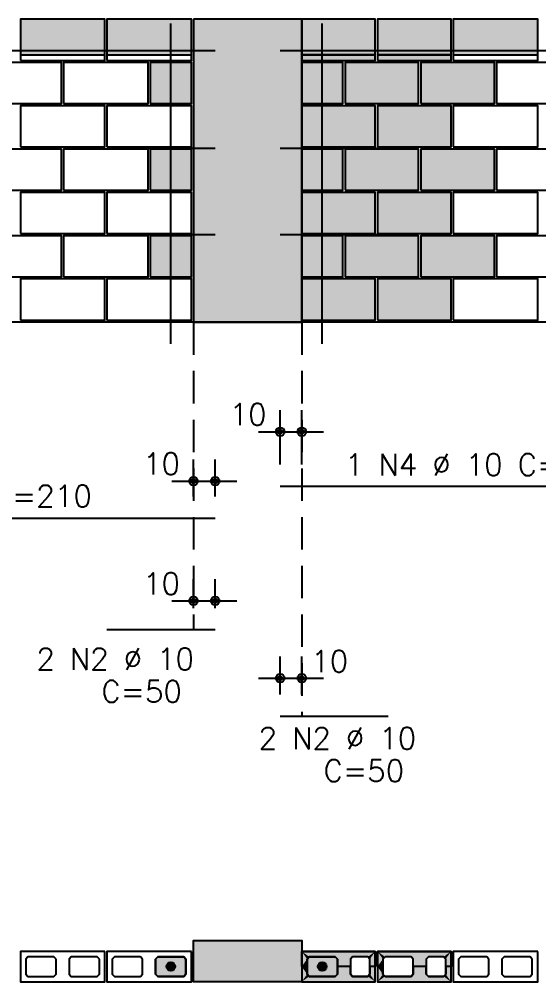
# Model space of a CAD drawing. Extents: x -1.9 to 86, y -1.5 to 61.
# Drawn here: x 12.67 to 17.47, y 19.15 to 28.05 of the extents above; entities that cross this region are included whole.
import ezdxf

# ---------------------------------------------------------------- set-up
doc = ezdxf.new("R2010")
doc.units = 0
doc.header["$MEASUREMENT"] = 0
doc.linetypes.add('ESTILO_TQS_0001', pattern=[0.45, 0.3, -0.15])
for name, color, linetype in [('PENA_01', 1, 'CONTINUOUS'), ('PENA_02', 2, 'CONTINUOUS'), ('PENA_03', 3, 'CONTINUOUS'), ('PENA_05', 5, 'CONTINUOUS'), ('PENA_09', 254, 'CONTINUOUS'), ('PENA_11', 252, 'CONTINUOUS'), ('PENA_21', 100, 'CONTINUOUS'), ('PENA_23', 50, 'CONTINUOUS')]:
    doc.layers.add(name, color=color, linetype=linetype)
doc.styles.get("Standard").update_dxf_attribs({"font": 'ROMANS.SHX'})

msp = doc.modelspace()

# ---------------------------------------------------------------- linework, layer by layer
at = {"layer": 'PENA_01', "linetype": 'Continuous'}
for p, q in [((12.6835, 27.7155), (13.4635, 27.7155)), ((13.4835, 27.7155), (14.2635, 27.7155)), ((15.2835, 27.7155), (15.9635, 27.7155)), ((15.9835, 27.7155), (16.6635, 27.7155)), ((16.6835, 27.7155), (17.4635, 27.7155)), ((15.0835, 23.9302), (15.0835, 24.4347)), ((15.2835, 23.9302), (15.2835, 24.4347)), ((14.8835, 24.2347), (15.4835, 24.2347)), ((14.2835, 23.637), (14.2835, 23.9784)), ((14.4835, 23.637), (14.4835, 23.9784)), ((14.0835, 23.7784), (14.6835, 23.7784)), ((14.2835, 22.6056), (14.2835, 22.8713)), ((14.4835, 22.6056), (14.4835, 22.8713)), ((14.0835, 22.6713), (14.6835, 22.6713)), ((15.0835, 21.8055), (15.0835, 22.1564)), ((15.2835, 21.8055), (15.2835, 22.1564)), ((14.8835, 21.9564), (15.4835, 21.9564))]:
    msp.add_line(p, q, dxfattribs=at)
at = {"layer": 'PENA_01', "linetype": 'ESTILO_TQS_0001'}
for p, q in [((14.2835, 25.2455), (14.2835, 22.4056)), ((15.2835, 25.2455), (15.2835, 21.6055))]:
    msp.add_line(p, q, dxfattribs=at)
at = {"layer": 'PENA_01', "linetype": 'Continuous'}
for points in [[(13.0135, 19.3624), (12.9935, 19.3824), (12.7535, 19.3824), (12.7335, 19.3624), (12.7335, 19.2224), (12.7535, 19.2024), (12.9935, 19.2024), (13.0135, 19.2224), (13.0135, 19.3624)], [(13.4135, 19.3624), (13.3935, 19.3824), (13.1535, 19.3824), (13.1335, 19.3624), (13.1335, 19.2224), (13.1535, 19.2024), (13.3935, 19.2024), (13.4135, 19.2224), (13.4135, 19.3624)], [(13.8135, 19.3624), (13.7935, 19.3824), (13.5535, 19.3824), (13.5335, 19.3624), (13.5335, 19.2224), (13.5535, 19.2024), (13.7935, 19.2024), (13.8135, 19.2224), (13.8135, 19.3624)], [(14.2135, 19.3624), (14.1935, 19.3824), (13.9535, 19.3824), (13.9335, 19.3624), (13.9335, 19.2224), (13.9535, 19.2024), (14.1935, 19.2024), (14.2135, 19.2224), (14.2135, 19.3624)], [(15.5935, 19.3824), (15.3535, 19.3824), (15.3335, 19.3624), (15.3335, 19.2224), (15.3535, 19.2024), (15.5935, 19.2024), (15.6135, 19.2224), (15.6135, 19.3624), (15.5935, 19.3824)], [(15.8935, 19.3824), (15.7535, 19.3824), (15.7335, 19.3624), (15.7335, 19.2224), (15.7535, 19.2024), (15.8935, 19.2024), (15.9135, 19.2224), (15.9135, 19.3624), (15.8935, 19.3824)], [(16.2935, 19.3824), (16.0535, 19.3824), (16.0335, 19.3624), (16.0335, 19.2224), (16.0535, 19.2024), (16.2935, 19.2024), (16.3135, 19.2224), (16.3135, 19.3624), (16.2935, 19.3824)], [(16.5935, 19.3824), (16.4535, 19.3824), (16.4335, 19.3624), (16.4335, 19.2224), (16.4535, 19.2024), (16.5935, 19.2024), (16.6135, 19.2224), (16.6135, 19.3624), (16.5935, 19.3824)], [(17.0135, 19.3624), (16.9935, 19.3824), (16.7535, 19.3824), (16.7335, 19.3624), (16.7335, 19.2224), (16.7535, 19.2024), (16.9935, 19.2024), (17.0135, 19.2224), (17.0135, 19.3624)], [(17.4135, 19.3624), (17.3935, 19.3824), (17.1535, 19.3824), (17.1335, 19.3624), (17.1335, 19.2224), (17.1535, 19.2024), (17.3935, 19.2024), (17.4135, 19.2224), (17.4135, 19.3624)]]:
    msp.add_lwpolyline(points, dxfattribs=at)
at = {"layer": 'PENA_02', "linetype": 'Continuous'}
msp.add_line((30.9635, 25.2455), (7.9835, 25.2455), dxfattribs=at)
for points in [[(12.6835, 27.6655), (13.4635, 27.6655), (13.4635, 28.0455), (12.6835, 28.0455), (12.6835, 27.6655)], [(13.4835, 27.6655), (14.2635, 27.6655), (14.2635, 28.0455), (13.4835, 28.0455), (13.4835, 27.6655)], [(14.2835, 28.0455), (14.2835, 25.2455), (15.2835, 25.2455), (15.2835, 28.0455), (14.2835, 28.0455)], [(15.2835, 27.6655), (15.9635, 27.6655), (15.9635, 28.0455), (15.2835, 28.0455), (15.2835, 27.6655)], [(15.9835, 27.6655), (16.6635, 27.6655), (16.6635, 28.0455), (15.9835, 28.0455), (15.9835, 27.6655)], [(16.6835, 27.6655), (17.4635, 27.6655), (17.4635, 28.0455), (16.6835, 28.0455), (16.6835, 27.6655)], [(12.2835, 27.2655), (13.0635, 27.2655), (13.0635, 27.6455), (12.2835, 27.6455), (12.2835, 27.2655)], [(13.0835, 27.2655), (13.8635, 27.2655), (13.8635, 27.6455), (13.0835, 27.6455), (13.0835, 27.2655)], [(13.8835, 27.2655), (14.2635, 27.2655), (14.2635, 27.6455), (13.8835, 27.6455), (13.8835, 27.2655)], [(15.2835, 27.2655), (15.6635, 27.2655), (15.6635, 27.6455), (15.2835, 27.6455), (15.2835, 27.2655)], [(15.6835, 27.2655), (16.3635, 27.2655), (16.3635, 27.6455), (15.6835, 27.6455), (15.6835, 27.2655)], [(16.3835, 27.2655), (17.0635, 27.2655), (17.0635, 27.6455), (16.3835, 27.6455), (16.3835, 27.2655)], [(17.0835, 27.2655), (17.8635, 27.2655), (17.8635, 27.6455), (17.0835, 27.6455), (17.0835, 27.2655)], [(12.6835, 26.8655), (13.4635, 26.8655), (13.4635, 27.2455), (12.6835, 27.2455), (12.6835, 26.8655)], [(13.4835, 26.8655), (14.2635, 26.8655), (14.2635, 27.2455), (13.4835, 27.2455), (13.4835, 26.8655)], [(15.2835, 26.8655), (15.9635, 26.8655), (15.9635, 27.2455), (15.2835, 27.2455), (15.2835, 26.8655)], [(15.9835, 26.8655), (16.6635, 26.8655), (16.6635, 27.2455), (15.9835, 27.2455), (15.9835, 26.8655)], [(16.6835, 26.8655), (17.4635, 26.8655), (17.4635, 27.2455), (16.6835, 27.2455), (16.6835, 26.8655)], [(12.2835, 26.4655), (13.0635, 26.4655), (13.0635, 26.8455), (12.2835, 26.8455), (12.2835, 26.4655)], [(13.0835, 26.4655), (13.8635, 26.4655), (13.8635, 26.8455), (13.0835, 26.8455), (13.0835, 26.4655)], [(13.8835, 26.4655), (14.2635, 26.4655), (14.2635, 26.8455), (13.8835, 26.8455), (13.8835, 26.4655)], [(15.2835, 26.4655), (15.6635, 26.4655), (15.6635, 26.8455), (15.2835, 26.8455), (15.2835, 26.4655)], [(15.6835, 26.4655), (16.3635, 26.4655), (16.3635, 26.8455), (15.6835, 26.8455), (15.6835, 26.4655)], [(16.3835, 26.4655), (17.0635, 26.4655), (17.0635, 26.8455), (16.3835, 26.8455), (16.3835, 26.4655)], [(17.0835, 26.4655), (17.8635, 26.4655), (17.8635, 26.8455), (17.0835, 26.8455), (17.0835, 26.4655)], [(12.6835, 26.0655), (13.4635, 26.0655), (13.4635, 26.4455), (12.6835, 26.4455), (12.6835, 26.0655)], [(13.4835, 26.0655), (14.2635, 26.0655), (14.2635, 26.4455), (13.4835, 26.4455), (13.4835, 26.0655)], [(15.2835, 26.0655), (15.9635, 26.0655), (15.9635, 26.4455), (15.2835, 26.4455), (15.2835, 26.0655)], [(15.9835, 26.0655), (16.6635, 26.0655), (16.6635, 26.4455), (15.9835, 26.4455), (15.9835, 26.0655)], [(16.6835, 26.0655), (17.4635, 26.0655), (17.4635, 26.4455), (16.6835, 26.4455), (16.6835, 26.0655)], [(12.2835, 25.6655), (13.0635, 25.6655), (13.0635, 26.0455), (12.2835, 26.0455), (12.2835, 25.6655)], [(13.0835, 25.6655), (13.8635, 25.6655), (13.8635, 26.0455), (13.0835, 26.0455), (13.0835, 25.6655)], [(13.8835, 25.6655), (14.2635, 25.6655), (14.2635, 26.0455), (13.8835, 26.0455), (13.8835, 25.6655)], [(15.2835, 25.6655), (15.6635, 25.6655), (15.6635, 26.0455), (15.2835, 26.0455), (15.2835, 25.6655)], [(15.6835, 25.6655), (16.3635, 25.6655), (16.3635, 26.0455), (15.6835, 26.0455), (15.6835, 25.6655)], [(16.3835, 25.6655), (17.0635, 25.6655), (17.0635, 26.0455), (16.3835, 26.0455), (16.3835, 25.6655)], [(17.0835, 25.6655), (17.8635, 25.6655), (17.8635, 26.0455), (17.0835, 26.0455), (17.0835, 25.6655)], [(12.6835, 25.2655), (13.4635, 25.2655), (13.4635, 25.6455), (12.6835, 25.6455), (12.6835, 25.2655)], [(13.4835, 25.2655), (14.2635, 25.2655), (14.2635, 25.6455), (13.4835, 25.6455), (13.4835, 25.2655)], [(15.2835, 25.2655), (15.9635, 25.2655), (15.9635, 25.6455), (15.2835, 25.6455), (15.2835, 25.2655)], [(15.9835, 25.2655), (16.6635, 25.2655), (16.6635, 25.6455), (15.9835, 25.6455), (15.9835, 25.2655)], [(16.6835, 25.2655), (17.4635, 25.2655), (17.4635, 25.6455), (16.6835, 25.6455), (16.6835, 25.2655)], [(15.2835, 19.1524), (14.2835, 19.1524), (14.2835, 19.5324), (15.2835, 19.5324), (15.2835, 19.1524)], [(13.4635, 19.4324), (12.6835, 19.4324), (12.6835, 19.1524), (13.4635, 19.1524), (13.4635, 19.4324)], [(14.2635, 19.4324), (13.4835, 19.4324), (13.4835, 19.1524), (14.2635, 19.1524), (14.2635, 19.4324)], [(15.9635, 19.4324), (15.2835, 19.4324), (15.2835, 19.1524), (15.9635, 19.1524), (15.9635, 19.4324)], [(16.6635, 19.4324), (15.9835, 19.4324), (15.9835, 19.1524), (16.6635, 19.1524), (16.6635, 19.4324)], [(17.4635, 19.4324), (16.6835, 19.4324), (16.6835, 19.1524), (17.4635, 19.1524), (17.4635, 19.4324)]]:
    msp.add_lwpolyline(points, dxfattribs=at)
for centre, radius in [((15.0835, 24.2347), 0.04), ((15.0835, 24.2347), 0.02), ((15.2835, 24.2347), 0.04), ((15.2835, 24.2347), 0.02), ((14.2835, 23.7784), 0.04), ((14.2835, 23.7784), 0.02), ((14.4835, 23.7784), 0.04), ((14.4835, 23.7784), 0.02), ((14.2835, 22.6713), 0.04), ((14.2835, 22.6713), 0.02), ((14.4835, 22.6713), 0.04), ((14.4835, 22.6713), 0.02), ((15.0835, 21.9564), 0.04), ((15.0835, 21.9564), 0.02), ((15.2835, 21.9564), 0.04), ((15.2835, 21.9564), 0.02)]:
    msp.add_circle(centre, radius, dxfattribs=at)
at = {"layer": 'PENA_03', "linetype": 'Continuous'}
for p, q in [((15.0835, 23.7302), (15.0835, 23.7302)), ((15.2835, 23.7302), (15.2835, 23.7302)), ((14.2835, 23.437), (14.2835, 23.437)), ((14.4835, 23.437), (14.4835, 23.437)), ((14.2835, 22.4056), (14.2835, 22.4056)), ((14.4835, 22.4056), (14.4835, 22.4056)), ((15.0835, 21.6055), (15.0835, 21.6055)), ((15.2835, 21.6055), (15.2835, 21.6055))]:
    msp.add_line(p, q, dxfattribs=at)
for points in [[(14.2135, 19.2224), (14.1935, 19.2024), (13.9535, 19.2024), (13.9335, 19.2224), (13.9335, 19.3624), (13.9535, 19.3824), (14.1935, 19.3824), (14.2135, 19.3624), (14.2135, 19.2224)], [(15.6135, 19.2224), (15.5935, 19.2024), (15.3535, 19.2024), (15.3335, 19.2224), (15.3335, 19.3624), (15.3535, 19.3824), (15.5935, 19.3824), (15.6135, 19.3624), (15.6135, 19.2224)]]:
    msp.add_lwpolyline(points, dxfattribs=at)
for centre in [(14.0735, 19.2924), (15.4735, 19.2924)]:
    msp.add_circle(centre, 0.04, dxfattribs=at)
for points in [[(14.1135, 19.2924), (14.0535, 19.327), (14.0359, 19.3061)], [(14.1135, 19.2924), (14.0359, 19.3061), (14.0359, 19.2787)], [(14.1135, 19.2924), (14.0804, 19.3318), (14.0535, 19.327)], [(14.1135, 19.2924), (14.1041, 19.3181), (14.0804, 19.3318)], [(15.5135, 19.2924), (15.4535, 19.327), (15.4359, 19.3061)], [(15.5135, 19.2924), (15.4359, 19.3061), (15.4359, 19.2787)], [(15.5135, 19.2924), (15.4804, 19.3318), (15.4535, 19.327)], [(15.5135, 19.2924), (15.5041, 19.3181), (15.4804, 19.3318)], [(14.1135, 19.2924), (14.0359, 19.2787), (14.0535, 19.2578)], [(14.1135, 19.2924), (14.0535, 19.2578), (14.0804, 19.253)], [(14.1135, 19.2924), (14.0804, 19.253), (14.1041, 19.2667)], [(14.1135, 19.2924), (14.1041, 19.2667), (14.1135, 19.2924)], [(15.5135, 19.2924), (15.4359, 19.2787), (15.4535, 19.2578)], [(15.5135, 19.2924), (15.4535, 19.2578), (15.4804, 19.253)], [(15.5135, 19.2924), (15.4804, 19.253), (15.5041, 19.2667)], [(15.5135, 19.2924), (15.5041, 19.2667), (15.5135, 19.2924)]]:
    msp.add_solid(points, dxfattribs=at)
at = {"layer": 'PENA_05', "linetype": 'Continuous'}
for p, q in [((14.0735, 25.0455), (14.0735, 28.0055)), ((15.4735, 25.0455), (15.4735, 28.0055)), ((10.2835, 27.7555), (14.4835, 27.7555)), ((15.0835, 27.7555), (19.2835, 27.7555)), ((13.4835, 26.8555), (14.4835, 26.8555)), ((15.0835, 26.8555), (16.0835, 26.8555)), ((13.4835, 26.0555), (14.4835, 26.0555)), ((15.0835, 26.0555), (16.0835, 26.0555)), ((15.0835, 23.7302), (19.2835, 23.7302)), ((10.2835, 23.437), (14.4835, 23.437)), ((13.4835, 22.4056), (14.4835, 22.4056)), ((15.0835, 21.6055), (16.0835, 21.6055))]:
    msp.add_line(p, q, dxfattribs=at)
at = {"layer": 'PENA_09', "linetype": 'Continuous'}
for points in [[(12.6835, 27.7155), (13.4635, 27.7155), (13.4635, 28.0455), (12.6835, 28.0455), (12.6835, 27.7155)], [(13.4835, 27.7155), (14.2635, 27.7155), (14.2635, 28.0455), (13.4835, 28.0455), (13.4835, 27.7155)], [(15.2835, 27.7155), (15.9635, 27.7155), (15.9635, 28.0455), (15.2835, 28.0455), (15.2835, 27.7155)], [(15.9835, 27.7155), (16.6635, 27.7155), (16.6635, 28.0455), (15.9835, 28.0455), (15.9835, 27.7155)], [(16.6835, 27.7155), (17.4635, 27.7155), (17.4635, 28.0455), (16.6835, 28.0455), (16.6835, 27.7155)]]:
    msp.add_lwpolyline(points, dxfattribs=at)
for points in [[(12.6835, 27.7155), (13.4635, 27.7155), (13.4635, 28.0455)], [(12.6835, 27.7155), (13.4635, 28.0455), (12.6835, 28.0455)], [(12.6835, 27.7155), (12.6835, 28.0455), (12.6835, 27.7155)], [(13.4835, 27.7155), (14.2635, 27.7155), (14.2635, 28.0455)], [(13.4835, 27.7155), (14.2635, 28.0455), (13.4835, 28.0455)], [(13.4835, 27.7155), (13.4835, 28.0455), (13.4835, 27.7155)], [(15.2835, 27.7155), (15.9635, 27.7155), (15.9635, 28.0455)], [(15.2835, 27.7155), (15.9635, 28.0455), (15.2835, 28.0455)], [(15.2835, 27.7155), (15.2835, 28.0455), (15.2835, 27.7155)], [(15.9835, 27.7155), (16.6635, 27.7155), (16.6635, 28.0455)], [(15.9835, 27.7155), (16.6635, 28.0455), (15.9835, 28.0455)], [(15.9835, 27.7155), (15.9835, 28.0455), (15.9835, 27.7155)], [(16.6835, 27.7155), (17.4635, 27.7155), (17.4635, 28.0455)], [(16.6835, 27.7155), (17.4635, 28.0455), (16.6835, 28.0455)], [(16.6835, 27.7155), (16.6835, 28.0455), (16.6835, 27.7155)]]:
    msp.add_solid(points, dxfattribs=at)
at = {"layer": 'PENA_11', "linetype": 'Continuous'}
for points in [[(14.2835, 28.0455), (14.2835, 25.2455), (15.2835, 25.2455)], [(14.2835, 28.0455), (15.2835, 25.2455), (15.2835, 28.0455)], [(14.2835, 28.0455), (15.2835, 28.0455), (14.2835, 28.0455)], [(15.2835, 19.1524), (14.2835, 19.1524), (14.2835, 19.5324)], [(15.2835, 19.1524), (14.2835, 19.5324), (15.2835, 19.5324)], [(15.2835, 19.1524), (15.2835, 19.5324), (15.2835, 19.1524)], [(14.2135, 19.2224), (13.9335, 19.3624), (13.9535, 19.3824)], [(14.2135, 19.2224), (13.9335, 19.2224), (13.9335, 19.3624)], [(14.2135, 19.2224), (13.9535, 19.3824), (14.1935, 19.3824)], [(14.2135, 19.2224), (14.1935, 19.3824), (14.2135, 19.3624)], [(14.2135, 19.2224), (14.2135, 19.3624), (14.2135, 19.2224)], [(15.6135, 19.2224), (15.3335, 19.3624), (15.3535, 19.3824)], [(15.6135, 19.2224), (15.3335, 19.2224), (15.3335, 19.3624)], [(15.6135, 19.2224), (15.3535, 19.3824), (15.5935, 19.3824)], [(15.6135, 19.2224), (15.5935, 19.3824), (15.6135, 19.3624)], [(15.6135, 19.2224), (15.6135, 19.3624), (15.6135, 19.2224)], [(14.2135, 19.2224), (13.9535, 19.2024), (13.9335, 19.2224)], [(14.2135, 19.2224), (14.1935, 19.2024), (13.9535, 19.2024)], [(15.6135, 19.2224), (15.3535, 19.2024), (15.3335, 19.2224)], [(15.6135, 19.2224), (15.5935, 19.2024), (15.3535, 19.2024)]]:
    msp.add_solid(points, dxfattribs=at)
at = {"layer": 'PENA_21', "linetype": 'Continuous'}
for points in [[(15.2835, 27.6655), (15.9635, 27.6655), (15.9635, 27.7155), (15.2835, 27.7155), (15.2835, 27.6655)], [(15.9835, 27.6655), (16.6635, 27.6655), (16.6635, 27.7155), (15.9835, 27.7155), (15.9835, 27.6655)], [(15.6835, 27.2655), (16.3635, 27.2655), (16.3635, 27.6455), (15.6835, 27.6455), (15.6835, 27.2655)], [(16.3835, 27.2655), (17.0635, 27.2655), (17.0635, 27.6455), (16.3835, 27.6455), (16.3835, 27.2655)], [(15.2835, 26.8655), (15.9635, 26.8655), (15.9635, 27.2455), (15.2835, 27.2455), (15.2835, 26.8655)], [(15.9835, 26.8655), (16.6635, 26.8655), (16.6635, 27.2455), (15.9835, 27.2455), (15.9835, 26.8655)], [(15.6835, 26.4655), (16.3635, 26.4655), (16.3635, 26.8455), (15.6835, 26.8455), (15.6835, 26.4655)], [(16.3835, 26.4655), (17.0635, 26.4655), (17.0635, 26.8455), (16.3835, 26.8455), (16.3835, 26.4655)], [(15.2835, 26.0655), (15.9635, 26.0655), (15.9635, 26.4455), (15.2835, 26.4455), (15.2835, 26.0655)], [(15.9835, 26.0655), (16.6635, 26.0655), (16.6635, 26.4455), (15.9835, 26.4455), (15.9835, 26.0655)], [(15.6835, 25.6655), (16.3635, 25.6655), (16.3635, 26.0455), (15.6835, 26.0455), (15.6835, 25.6655)], [(16.3835, 25.6655), (17.0635, 25.6655), (17.0635, 26.0455), (16.3835, 26.0455), (16.3835, 25.6655)], [(15.2835, 25.2655), (15.9635, 25.2655), (15.9635, 25.6455), (15.2835, 25.6455), (15.2835, 25.2655)], [(15.9835, 25.2655), (16.6635, 25.2655), (16.6635, 25.6455), (15.9835, 25.6455), (15.9835, 25.2655)], [(15.9635, 19.2924), (15.9135, 19.2924), (15.9135, 19.3624), (15.8935, 19.3824), (15.7535, 19.3824), (15.7335, 19.3624), (15.7335, 19.2924), (15.6135, 19.2924), (15.6135, 19.3624), (15.5935, 19.3824), (15.3535, 19.3824), (15.3335, 19.3624), (15.3335, 19.2924), (15.2835, 19.2924), (15.2835, 19.4324), (15.9635, 19.4324), (15.9635, 19.2924)], [(16.6635, 19.2924), (16.6135, 19.2924), (16.6135, 19.3624), (16.5935, 19.3824), (16.4535, 19.3824), (16.4335, 19.3624), (16.4335, 19.2924), (16.3135, 19.2924), (16.3135, 19.3624), (16.2935, 19.3824), (16.0535, 19.3824), (16.0335, 19.3624), (16.0335, 19.2924), (15.9835, 19.2924), (15.9835, 19.4324), (16.6635, 19.4324), (16.6635, 19.2924)], [(15.9635, 19.2924), (15.9135, 19.2924), (15.9135, 19.2224), (15.8935, 19.2024), (15.7535, 19.2024), (15.7335, 19.2224), (15.7335, 19.2924), (15.6135, 19.2924), (15.6135, 19.2224), (15.5935, 19.2024), (15.3535, 19.2024), (15.3335, 19.2224), (15.3335, 19.2924), (15.2835, 19.2924), (15.2835, 19.1524), (15.9635, 19.1524), (15.9635, 19.2924)], [(16.6635, 19.2924), (16.6135, 19.2924), (16.6135, 19.2224), (16.5935, 19.2024), (16.4535, 19.2024), (16.4335, 19.2224), (16.4335, 19.2924), (16.3135, 19.2924), (16.3135, 19.2224), (16.2935, 19.2024), (16.0535, 19.2024), (16.0335, 19.2224), (16.0335, 19.2924), (15.9835, 19.2924), (15.9835, 19.1524), (16.6635, 19.1524), (16.6635, 19.2924)]]:
    msp.add_lwpolyline(points, dxfattribs=at)
for points in [[(15.2835, 27.6655), (15.9635, 27.6655), (15.9635, 27.7155)], [(15.2835, 27.6655), (15.9635, 27.7155), (15.2835, 27.7155)], [(15.2835, 27.6655), (15.2835, 27.7155), (15.2835, 27.6655)], [(15.9835, 27.6655), (16.6635, 27.6655), (16.6635, 27.7155)], [(15.9835, 27.6655), (16.6635, 27.7155), (15.9835, 27.7155)], [(15.9835, 27.6655), (15.9835, 27.7155), (15.9835, 27.6655)], [(15.6835, 27.2655), (16.3635, 27.2655), (16.3635, 27.6455)], [(15.6835, 27.2655), (16.3635, 27.6455), (15.6835, 27.6455)], [(15.6835, 27.2655), (15.6835, 27.6455), (15.6835, 27.2655)], [(16.3835, 27.2655), (17.0635, 27.2655), (17.0635, 27.6455)], [(16.3835, 27.2655), (17.0635, 27.6455), (16.3835, 27.6455)], [(16.3835, 27.2655), (16.3835, 27.6455), (16.3835, 27.2655)], [(15.2835, 26.8655), (15.9635, 26.8655), (15.9635, 27.2455)], [(15.2835, 26.8655), (15.9635, 27.2455), (15.2835, 27.2455)], [(15.2835, 26.8655), (15.2835, 27.2455), (15.2835, 26.8655)], [(15.9835, 26.8655), (16.6635, 26.8655), (16.6635, 27.2455)], [(15.9835, 26.8655), (16.6635, 27.2455), (15.9835, 27.2455)], [(15.9835, 26.8655), (15.9835, 27.2455), (15.9835, 26.8655)], [(15.6835, 26.4655), (16.3635, 26.4655), (16.3635, 26.8455)], [(15.6835, 26.4655), (16.3635, 26.8455), (15.6835, 26.8455)], [(15.6835, 26.4655), (15.6835, 26.8455), (15.6835, 26.4655)], [(16.3835, 26.4655), (17.0635, 26.4655), (17.0635, 26.8455)], [(16.3835, 26.4655), (17.0635, 26.8455), (16.3835, 26.8455)], [(16.3835, 26.4655), (16.3835, 26.8455), (16.3835, 26.4655)], [(15.2835, 26.0655), (15.9635, 26.0655), (15.9635, 26.4455)], [(15.2835, 26.0655), (15.9635, 26.4455), (15.2835, 26.4455)], [(15.2835, 26.0655), (15.2835, 26.4455), (15.2835, 26.0655)], [(15.9835, 26.0655), (16.6635, 26.0655), (16.6635, 26.4455)], [(15.9835, 26.0655), (16.6635, 26.4455), (15.9835, 26.4455)], [(15.9835, 26.0655), (15.9835, 26.4455), (15.9835, 26.0655)], [(15.6835, 25.6655), (16.3635, 25.6655), (16.3635, 26.0455)], [(15.6835, 25.6655), (16.3635, 26.0455), (15.6835, 26.0455)], [(15.6835, 25.6655), (15.6835, 26.0455), (15.6835, 25.6655)], [(16.3835, 25.6655), (17.0635, 25.6655), (17.0635, 26.0455)], [(16.3835, 25.6655), (17.0635, 26.0455), (16.3835, 26.0455)], [(16.3835, 25.6655), (16.3835, 26.0455), (16.3835, 25.6655)], [(15.2835, 25.2655), (15.9635, 25.2655), (15.9635, 25.6455)], [(15.2835, 25.2655), (15.9635, 25.6455), (15.2835, 25.6455)], [(15.2835, 25.2655), (15.2835, 25.6455), (15.2835, 25.2655)], [(15.9835, 25.2655), (16.6635, 25.2655), (16.6635, 25.6455)], [(15.9835, 25.2655), (16.6635, 25.6455), (15.9835, 25.6455)], [(15.9835, 25.2655), (15.9835, 25.6455), (15.9835, 25.2655)], [(15.9635, 19.4324), (15.3535, 19.3824), (15.2835, 19.4324)], [(15.3535, 19.3824), (15.3335, 19.3624), (15.2835, 19.4324)], [(15.2835, 19.4324), (15.3335, 19.3624), (15.2835, 19.2924)], [(15.5935, 19.3824), (15.3535, 19.3824), (15.9635, 19.4324)], [(15.6135, 19.3624), (15.5935, 19.3824), (15.9635, 19.4324)], [(15.9635, 19.4324), (15.7535, 19.3824), (15.6135, 19.3624)], [(15.9635, 19.4324), (15.8935, 19.3824), (15.7535, 19.3824)], [(15.9635, 19.4324), (15.9135, 19.3624), (15.8935, 19.3824)], [(15.9635, 19.4324), (15.9635, 19.2924), (15.9135, 19.2924)], [(15.9635, 19.4324), (15.9135, 19.2924), (15.9135, 19.3624)], [(16.6635, 19.4324), (16.0535, 19.3824), (15.9835, 19.4324)], [(16.0535, 19.3824), (16.0335, 19.3624), (15.9835, 19.4324)], [(15.9835, 19.4324), (16.0335, 19.3624), (15.9835, 19.2924)], [(16.2935, 19.3824), (16.0535, 19.3824), (16.6635, 19.4324)], [(16.3135, 19.3624), (16.2935, 19.3824), (16.6635, 19.4324)], [(16.6635, 19.4324), (16.4535, 19.3824), (16.3135, 19.3624)], [(16.6635, 19.4324), (16.5935, 19.3824), (16.4535, 19.3824)], [(16.6635, 19.4324), (16.6135, 19.3624), (16.5935, 19.3824)], [(16.6635, 19.4324), (16.6635, 19.2924), (16.6135, 19.2924)], [(16.6635, 19.4324), (16.6135, 19.2924), (16.6135, 19.3624)], [(15.3335, 19.3624), (15.3335, 19.2924), (15.2835, 19.2924)], [(15.6135, 19.2924), (15.6135, 19.3624), (15.7535, 19.3824)], [(15.6135, 19.2924), (15.7535, 19.3824), (15.7335, 19.3624)], [(15.6135, 19.2924), (15.7335, 19.3624), (15.7335, 19.2924)], [(16.0335, 19.3624), (16.0335, 19.2924), (15.9835, 19.2924)], [(16.3135, 19.2924), (16.3135, 19.3624), (16.4535, 19.3824)], [(16.3135, 19.2924), (16.4535, 19.3824), (16.4335, 19.3624)], [(16.3135, 19.2924), (16.4335, 19.3624), (16.4335, 19.2924)], [(15.2835, 19.1524), (15.3335, 19.2224), (15.2835, 19.2924)], [(15.3335, 19.2224), (15.3335, 19.2924), (15.2835, 19.2924)], [(15.3535, 19.2024), (15.3335, 19.2224), (15.2835, 19.1524)], [(15.6135, 19.2224), (15.5935, 19.2024), (15.9635, 19.1524)], [(15.6135, 19.2924), (15.6135, 19.2224), (15.7535, 19.2024)], [(15.6135, 19.2924), (15.7535, 19.2024), (15.7335, 19.2224)], [(15.6135, 19.2924), (15.7335, 19.2224), (15.7335, 19.2924)], [(15.9635, 19.1524), (15.7535, 19.2024), (15.6135, 19.2224)], [(15.9635, 19.1524), (15.9135, 19.2224), (15.8935, 19.2024)], [(15.9635, 19.1524), (15.9635, 19.2924), (15.9135, 19.2924)], [(15.9635, 19.1524), (15.9135, 19.2924), (15.9135, 19.2224)], [(15.9835, 19.1524), (16.0335, 19.2224), (15.9835, 19.2924)], [(16.0335, 19.2224), (16.0335, 19.2924), (15.9835, 19.2924)], [(16.0535, 19.2024), (16.0335, 19.2224), (15.9835, 19.1524)], [(16.3135, 19.2224), (16.2935, 19.2024), (16.6635, 19.1524)], [(16.3135, 19.2924), (16.3135, 19.2224), (16.4535, 19.2024)], [(16.3135, 19.2924), (16.4535, 19.2024), (16.4335, 19.2224)], [(16.3135, 19.2924), (16.4335, 19.2224), (16.4335, 19.2924)], [(16.6635, 19.1524), (16.4535, 19.2024), (16.3135, 19.2224)], [(16.6635, 19.1524), (16.6135, 19.2224), (16.5935, 19.2024)], [(16.6635, 19.1524), (16.6635, 19.2924), (16.6135, 19.2924)], [(16.6635, 19.1524), (16.6135, 19.2924), (16.6135, 19.2224)], [(15.9635, 19.1524), (15.3535, 19.2024), (15.2835, 19.1524)], [(15.5935, 19.2024), (15.3535, 19.2024), (15.9635, 19.1524)], [(15.9635, 19.1524), (15.8935, 19.2024), (15.7535, 19.2024)], [(16.6635, 19.1524), (16.0535, 19.2024), (15.9835, 19.1524)], [(16.2935, 19.2024), (16.0535, 19.2024), (16.6635, 19.1524)], [(16.6635, 19.1524), (16.5935, 19.2024), (16.4535, 19.2024)]]:
    msp.add_solid(points, dxfattribs=at)
at = {"layer": 'PENA_23', "linetype": 'Continuous'}
for points in [[(13.8835, 27.2655), (14.2635, 27.2655), (14.2635, 27.6455), (13.8835, 27.6455), (13.8835, 27.2655)], [(15.2835, 27.2655), (15.6635, 27.2655), (15.6635, 27.6455), (15.2835, 27.6455), (15.2835, 27.2655)], [(13.8835, 26.4655), (14.2635, 26.4655), (14.2635, 26.8455), (13.8835, 26.8455), (13.8835, 26.4655)], [(15.2835, 26.4655), (15.6635, 26.4655), (15.6635, 26.8455), (15.2835, 26.8455), (15.2835, 26.4655)], [(13.8835, 25.6655), (14.2635, 25.6655), (14.2635, 26.0455), (13.8835, 26.0455), (13.8835, 25.6655)], [(15.2835, 25.6655), (15.6635, 25.6655), (15.6635, 26.0455), (15.2835, 26.0455), (15.2835, 25.6655)]]:
    msp.add_lwpolyline(points, dxfattribs=at)
for points in [[(13.8835, 27.2655), (14.2635, 27.2655), (14.2635, 27.6455)], [(13.8835, 27.2655), (14.2635, 27.6455), (13.8835, 27.6455)], [(13.8835, 27.2655), (13.8835, 27.6455), (13.8835, 27.2655)], [(15.2835, 27.2655), (15.6635, 27.2655), (15.6635, 27.6455)], [(15.2835, 27.2655), (15.6635, 27.6455), (15.2835, 27.6455)], [(15.2835, 27.2655), (15.2835, 27.6455), (15.2835, 27.2655)], [(13.8835, 26.4655), (14.2635, 26.4655), (14.2635, 26.8455)], [(13.8835, 26.4655), (14.2635, 26.8455), (13.8835, 26.8455)], [(13.8835, 26.4655), (13.8835, 26.8455), (13.8835, 26.4655)], [(15.2835, 26.4655), (15.6635, 26.4655), (15.6635, 26.8455)], [(15.2835, 26.4655), (15.6635, 26.8455), (15.2835, 26.8455)], [(15.2835, 26.4655), (15.2835, 26.8455), (15.2835, 26.4655)], [(13.8835, 25.6655), (14.2635, 25.6655), (14.2635, 26.0455)], [(13.8835, 25.6655), (14.2635, 26.0455), (13.8835, 26.0455)], [(13.8835, 25.6655), (13.8835, 26.0455), (13.8835, 25.6655)], [(15.2835, 25.6655), (15.6635, 25.6655), (15.6635, 26.0455)], [(15.2835, 25.6655), (15.6635, 26.0455), (15.2835, 26.0455)], [(15.2835, 25.6655), (15.2835, 26.0455), (15.2835, 25.6655)]]:
    msp.add_solid(points, dxfattribs=at)

# ---------------------------------------------------------------- texts
at = {"layer": 'PENA_03', "linetype": 'Continuous'}
for s, p in [('10', (14.6168, 24.2947)), ('10', (13.8168, 23.8384)), ('1 N4 %%c 10 C=210', (15.6835, 23.8302)), ('1 N4 %%c 10 C=210', (10.833, 23.54)), ('10', (13.8168, 22.7313)), ('2 N2 %%c 10', (12.8316, 22.0343)), ('10', (15.3703, 22.0141)), ('C=50', (13.4316, 21.7343)), ('2 N2 %%c 10', (14.8849, 21.3017)), ('C=50', (15.4849, 21.0017))]:
    msp.add_text(s, height=0.2, dxfattribs=at).set_placement(p)

doc.saveas('drawing.dxf')
